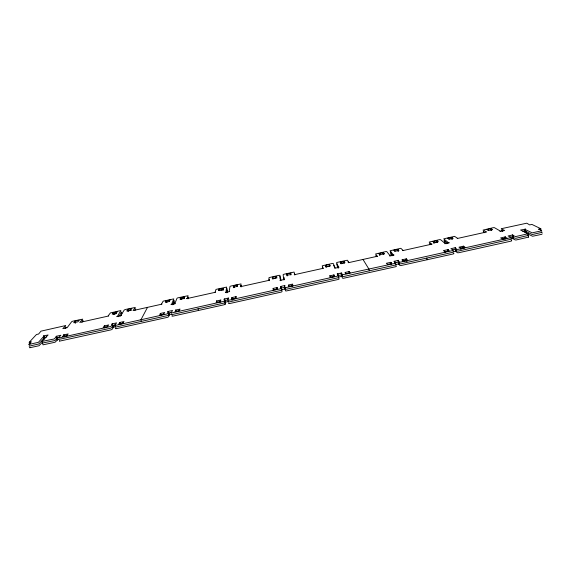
<?xml version="1.0" encoding="UTF-8"?>
<svg xmlns="http://www.w3.org/2000/svg" width="571" height="571" viewBox="0 0 571 571"><rect width="100%" height="100%" fill="white"/><g stroke="black" fill="none" stroke-linecap="round" stroke-linejoin="round"><path stroke-width="0.86" d="M241.369 286.863L241.497 285.521L240.655 285.479M235.744 297.02L235.637 297.912L236.166 298.083L231.626 299.097L232.233 298.669L232.354 297.769L231.833 297.598L236.344 296.599L235.744 297.02L236.144 298.654M233.446 286.171L233.982 286.057L233.867 286.856C231.034 287.884 239.806 285.928 237.072 286.142L237.172 285.343C239.42 284.786 231.027 284.929 233.825 287.72M228.685 303.03L228.678 303.572L229.606 303.558L281.375 292.052L282.067 291.624L281.125 286.656C278.148 286.878 287.406 284.822 284.522 285.9L284.736 287.577L285.693 287.627L337.404 276.157L338.439 275.657L337.775 274.08L337.097 273.944L341.629 272.931L342.093 274.851L341.522 274.979L342.222 276.535L343.385 276.578L395.26 265.065L396.124 264.63L395.382 263.666M228.314 301.167L228.236 301.909L229.199 301.909L280.675 290.489L281.681 289.997L281.225 288.362M172.156 315.57L171.978 316.12L172.87 316.141L224.025 304.793C226.651 304.536 225.053 300.646 224.703 299.183L224.139 299.304L224.953 302.566L225.509 302.444M227.144 292.752L227.558 290.268L226.737 290.196M171.678 314.057L171.564 314.507L172.435 314.5L223.718 303.122L224.796 302.616L225.11 300.81L224.596 300.639L228.25 299.825M226.487 292.759L227.179 288.705L226.359 288.655M224.953 302.566L224.189 299.004L228.693 298.005L228.079 298.433L227.8 300.21L228.892 300.239L280.397 288.805L281.303 288.341L281.125 286.656M224.703 299.183L224.36 301.003L223.411 301.452L172.099 312.844L171.086 312.829L172.542 310.474L168.06 311.466L168.795 315.028L169.359 314.899L168.488 311.659L167.924 311.78M223.168 288.462L218.971 289.133L219.442 289.29L219.271 290.097C216.409 291.131 225.174 289.183 222.476 289.39L223.168 288.462L223.546 290.004M220.32 300.439L220.149 301.352L220.656 301.531L216.116 302.537L216.752 302.102L216.944 301.188L216.445 301.017L220.948 300.011L220.32 300.439L220.734 302.073M225.202 304.264L224.803 302.587M187.98 298.876L188.53 297.298L187.759 297.241M180.343 297.983L184.69 296.763L183.734 297.998L184.162 298.162L179.901 299.111L180.871 297.862L180.343 297.983L180.75 299.525L181.278 299.404L180.871 297.862M180.75 299.525L180.45 297.705M175.597 310.082L176.032 310.274L175.661 311.224L174.976 311.666L179.494 310.667L179.051 310.474L180.086 309.082L175.597 310.082L176.025 311.702M169.359 314.899L168.559 316.826L167.41 317.348L116.356 328.675L115.542 328.668L115.849 328.061M173.584 304.65L174.669 302.002L173.919 301.938M168.795 315.028L168.06 311.466M172.478 304.764L174.262 300.467L173.505 300.403M168.488 311.659L167.681 313.558L166.639 314.05L115.52 325.399L114.593 325.342L116.612 322.886L112.144 323.878L112.858 327.44L113.415 327.311L112.487 324.092L111.93 324.214M160.672 313.679L159.523 315.099L164.048 314.093L163.62 313.893L164.748 312.487L160.258 313.486L161.115 315.306M166.389 301.088L165.34 302.352L169.601 301.402L169.194 301.231L170.222 299.975L165.99 300.917L166.803 302.623M121.958 313.743L121.28 313.636M42.468 343.043L54.588 340.616L55.466 340.159L56.936 337.846L59.156 337.354M41.961 341.429L54.088 338.996L56.7 336.476L57.692 339.681L55.087 342.229L43.025 344.834L41.961 341.429L48.107 334.956L43.731 335.934L43.917 337.854L44.467 337.732L43.974 336.155L43.425 336.276M147.504 307.355L140.951 319.753L141.408 321.387M134.984 310.367L135.755 309.004L135.049 308.954M119.924 322.729L118.54 324.192L123.043 323.193L123.243 322.858L122.686 322.979L124.043 321.523L119.567 322.515L120.388 324.342M128.389 311.159L127.954 309.632L126.698 310.938L130.945 309.996L130.595 309.817L131.83 308.511L127.611 309.453L127.861 311.281M115.385 326.441L115.078 327.04L115.892 327.047L166.975 315.713L168.124 315.192L168.923 313.279L168.495 313.086L171.578 312.401M112.858 327.44L115.028 326.669M113.415 327.311L112.102 329.374L110.917 329.881L59.348 341.187L59.648 340.637M120.438 316.156L124.25 309.989L125.492 309.461L135.306 307.434L133.072 310.567L161.957 304.143L161.557 303.972L163.156 301.153L173.82 298.869L171.635 304.2L170.965 304.621L175.311 303.651L174.89 303.479L177.017 298.255L177.795 297.841L188.087 295.699L187.238 298.262L186.596 298.669L215.581 292.224L215.11 292.066L216.016 289.397L226.651 287.077L225.93 292.138C223.025 293.194 231.954 291.21 229.192 291.41L229.977 286.478L230.684 286.078L241.019 283.901L240.883 286.335L240.32 286.721L269.412 280.254L268.855 280.118L268.991 277.642L278.848 275.35L279.926 275.343L280.425 280.026C277.627 281.06 286.592 279.069 283.701 279.298L283.13 274.658L283.773 274.273L294.051 272.067L294.729 274.365L294.236 274.737L323.429 268.249L322.808 268.127L322.237 265.8L332.101 263.509L333.25 263.488L335.127 267.87C332.436 268.884 341.437 266.878 338.417 267.142L336.469 262.796L337.34 262.346L347.382 260.205L348.767 262.353L348.353 262.71L377.652 256.193L376.946 256.086L375.582 253.981L385.953 251.554L386.788 251.604L390.029 255.672L389.658 256.022L394.069 255.044L393.326 254.937L390.043 250.762L400.821 248.299L403.012 250.298L402.662 250.633L432.076 244.095L431.291 244.01L429.199 242.075L439.385 239.656L440.505 239.656L445.137 243.424L444.845 243.76L449.27 242.775L448.449 242.689L443.717 238.849L454.537 236.351L457.45 238.193L457.178 238.514L486.699 231.954L483.045 230.099L493.223 227.679L494.422 227.665L500.446 231.134L499.896 231.255L500.232 231.455L504.671 230.463L501.224 228.942L501.738 228.621L526.776 223.19L529.674 224.91L531.901 224.417L540.794 228.721L541.037 230.406L540.466 230.127M118.661 316.719L121.544 312.166L120.852 312.116M112.487 324.092L111.202 326.091L110.082 326.598L59.163 337.904L58.299 337.889L60.89 335.256L56.443 336.248L56.144 336.597L57.136 339.802L57.692 339.681M116.17 313.622L113.436 314.485L113.001 312.958L117.419 311.716L116.099 313.036L116.627 312.922L116.434 313.222L112.187 314.164L113.529 312.837L113.964 314.371M105.093 327.74L104.629 326.127L103.151 327.611L107.655 326.612L107.876 326.269L107.312 326.391L108.761 324.92L104.293 325.913L104.536 327.861M81.938 322.301L83.173 320.695L82.531 320.631M64.523 336.74L64.031 335.134L62.325 336.669L66.814 335.677L67.093 335.32L66.536 335.448L68.213 333.921L63.759 334.906L63.959 336.869M75.686 322.879L75.229 321.359L73.68 322.729L77.92 321.787L79.162 320.224L74.958 321.159L75.165 322.993L74.958 321.159M57.136 339.802L110.453 328.254L111.666 327.718L112.951 325.706L112.394 325.827L112.608 325.491L115.121 324.935M65.115 328.546L66.143 327.297L65.501 327.233M42.654 341.936L39.056 345.733L29.621 347.782L29.992 347.211M44.467 337.732L38.835 343.985L29.114 346.169L29.357 345.74M43.917 337.854L46.408 337.018M43.974 336.155L38.4 342.329L28.571 344.534L31.448 341.793L29.228 342.286L30.006 343.821M29.735 343.885L30.199 343.378M29.228 342.286L36.458 334.506L38.607 334.028L40.976 331.159L65.13 325.677L65.672 325.734L62.824 328.646L67.135 327.69L71.675 321.68L72.681 321.209L82.716 319.132L79.747 322.422L108.519 316.02L108.733 315.713L108.197 315.834L110.403 312.908L120.852 310.545L117.54 316.22L116.798 316.655L121.316 315.385L120.781 315.506M285.214 287.47L285.115 289.233L286.278 289.247L337.861 277.799L338.789 277.356L338.325 276.221M269.234 279.255L269.177 280.682M284.051 277.549L284.058 279.497M337.197 264.052L336.797 264.352L338.375 267.899M322.886 267.221L322.379 267.535L322.765 268.627M502.08 230.206L501.474 230.556L502.765 231.305M391.306 253.617L390.6 254.009L392.049 255.808M430.141 243.346L429.471 243.703L430.527 244.666M444.645 240.12L443.995 240.498L447.821 243.581M444.916 241.697L444.267 242.075L446.322 243.746M483.915 231.391L483.316 231.755L484.879 232.732M337.896 265.486L337.126 265.865L338.089 268.099M376.56 255.258L375.832 255.63L376.546 256.672M391.007 252.047L390.307 252.461L392.791 255.501M286.706 274.073L290.974 273.124L290.603 274.237C293.458 274.001 284.651 275.957 287.391 274.951L287.277 274.201L286.706 274.073L287.099 275.879M383.355 252.582L383.833 254.373L383.355 252.582L379.065 253.538L379.537 255.33M398.223 249.534L393.733 250.269L395.018 251.026L394.661 251.361L398.986 250.405L397.687 249.655L398.223 249.534L398.522 251.112M437.122 240.627L432.818 241.583L434.317 242.29L434.01 242.618L438.35 241.647L436.829 240.948L437.372 240.826L437.643 242.411L437.372 240.826M452.118 237.55L447.543 238.307L449.12 238.992L448.842 239.32L453.188 238.35L451.582 237.672L452.118 237.55L452.389 239.135M491.089 228.621L491.66 230.406L491.089 228.621L486.763 229.585L488.569 230.227L488.019 230.341L488.341 230.534L492.694 229.571L490.867 228.935L491.117 230.52M74.708 321.473L75.229 321.359M113.001 312.958L113.529 312.837M127.426 309.746L127.954 309.632M273.052 279.005L272.688 277.449C270.697 277.827 278.098 274.458 276.785 278.17M276.428 276.614L275.893 276.735L275.957 277.499C278.776 277.263 269.976 279.219 272.738 278.213L272.688 277.449M325.598 265.686L326.134 265.565L326.405 266.279C323.743 267.271 332.572 265.308 329.631 265.565L329.346 264.851C331.316 264.352 323.165 264.43 325.927 267.249M343.985 261.597L344.334 262.296C347.311 262.025 338.475 263.995 341.101 263.01L340.773 262.31C337.818 262.574 346.597 260.619 343.985 261.597L344.313 263.16M379.23 253.76L379.765 253.638L380.257 254.302C377.709 255.273 386.567 253.303 383.498 253.588L382.991 252.917L383.526 252.803M490.867 228.935L491.41 228.814M113.408 313.764L113.964 313.643M166.596 301.938L167.153 301.816M180.836 298.776L181.4 298.647M218.857 290.318L219.978 290.068M383.005 253.824L384.14 253.567M398.03 250.483L398.594 250.355M436.608 241.904L437.179 241.776M451.111 238.678L451.682 238.55M131.416 310.231L128.04 310.981L127.611 309.453M180.857 299.24L183.398 298.676M221.056 290.304L222.754 289.925M272.503 278.862L275.907 278.106M326.691 266.814L330.117 266.057M341.308 263.566L344.734 262.81M433.96 242.968L437.4 242.204M525.456 229.214L524.892 229.342L525.377 232.661L525.941 232.533L525.456 229.214L520.552 230.027L528.061 233.739L515.606 236.58L512.465 235.295L512.979 238.664L515.192 239.934L516.241 239.956L528.596 237.101L528.146 236.715M522.772 231.241L525.313 230.677L525.698 230.877L525.134 231.005L532.208 234.545L542.2 232.304L541.529 231.883M398.622 260.569L398.058 260.697L398.686 264.023L399.257 263.895L398.422 260.326L393.869 261.34L394.64 261.454L395.789 262.903L395.146 263.331L341.886 274.894L342.222 276.535M455.722 247.893L455.151 248.021L455.722 251.368L456.293 251.24L455.437 247.671L450.869 248.685L453.388 250.148L452.496 250.612L400.385 262.175L399.265 262.16L398.058 260.697M512.979 238.664L513.55 238.535L512.672 234.959L508.083 235.98L511.216 237.343L510.381 237.772L458.063 249.377L456.9 249.399L455.151 248.021M540.794 228.721L538.496 229.228L539.481 229.299L541.722 230.77L532.179 232.847L524.892 229.342M524.992 232.461L525.556 232.333L525.07 229.021M56.144 336.597L56.7 336.476M333.992 274.922L329.453 275.929L330.124 276.064L330.423 276.871L329.959 277.27L334.527 276.257L333.849 276.114L333.528 275.308L333.992 274.922L334.342 276.571M395.988 265.701L396.438 266.336L395.582 266.743L343.514 278.277L342.579 278.227L341.872 276.628L341.18 273.323L341.743 273.195M390.842 262.296L386.282 263.31L387.595 264.187L387.209 264.566L391.799 263.545L390.457 262.674L391.028 262.546L391.349 264.209L391.028 262.546M406.416 258.841L401.856 259.855L403.262 260.704L402.898 261.083L407.494 260.062L406.702 259.941L406.06 259.213L406.416 258.841L406.937 260.747M447.907 249.627L443.332 250.648L444.987 251.447L444.409 251.575L444.681 251.811L449.291 250.783L447.607 249.984L448.185 249.862L448.471 251.533L447.907 249.627L448.185 249.862M463.545 246.158L464.123 248.064L463.545 246.158L458.963 247.179L460.711 247.957L460.997 249.641M505.813 238.806L505.199 236.915L500.603 237.929L502.601 238.657L502.023 238.785L502.38 238.999L507.005 237.979L504.978 237.25L505.242 238.935M512.465 235.295L513.043 235.173M63.474 335.256L64.031 335.134M104.065 326.248L104.629 326.127M276.821 287.898L277.356 287.491L272.838 288.491L273.423 288.655L273.48 289.511L272.931 289.925L277.485 288.919L276.892 288.755L276.821 287.898L277.199 289.547M292.295 284.465C295.171 283.387 285.893 285.443 288.897 285.222L289.019 286.064L288.491 286.471L293.051 285.464L292.438 285.307L292.295 284.465L292.666 286.107M349.067 271.86L349.509 271.475L344.963 272.481L346.033 273.409L345.583 273.802L350.159 272.788L349.067 271.86L349.409 273.516M463.552 248.185L463.267 246.508L463.845 246.386M504.978 237.25L505.556 237.122M460.711 247.957L460.133 248.085L465.044 247.286L463.267 246.508M281.196 288.077L285.143 287.199M337.725 275.529L342.093 274.851M394.761 262.867L398.736 261.989L398.372 262.36L399.579 263.838L400.806 263.838L452.889 252.282L453.688 251.89L453.138 251.383M452.582 250.034L455.722 249.341L456.008 249.57L455.437 249.698L457.15 251.062L458.456 251.047L511.466 239.121L510.888 238.678M510.06 237.279L512.929 236.644L513.293 236.851L512.722 236.979L514.899 238.221L515.984 238.264L528.346 235.402L527.897 235.024M67.214 335.855L64.245 336.512L63.759 334.906M106.249 327.19L104.764 327.518L104.293 325.913M120.774 323.964L122.265 323.636M161.45 314.942L162.942 314.607M176.774 311.538L178.273 311.209M218.35 302.309L219.856 301.98M233.739 298.897L235.245 298.562M274.722 289.804L276.985 289.297M290.175 286.371L292.431 285.871M331.316 277.242L332.829 276.906M346.818 273.802L349.845 273.131M388.123 264.637L391.156 263.959M403.69 261.183L406.723 260.504M444.388 252.146L445.908 251.811M460.776 248.513L463.823 247.835M503.922 238.935L505.456 238.592L505.199 236.915M168.93 314.707L171.45 314.15M225.003 302.266L228.657 301.452M285.236 288.897L281.289 289.775L281.881 289.94M338.353 277.113L342.315 276.236L341.972 274.587M395.36 264.466L399.257 263.895M453.153 251.64L456.293 251.24M511.459 238.707L513.55 238.535M338.325 277.413L339.138 278.991L338.31 279.44L286.342 290.96L285.486 290.889L284.522 285.9M341.872 276.628L342.329 276.528M279.497 276.849L280.282 276.899L280.696 280.718M280.047 278.37L280.639 278.448L280.868 280.511M294.322 273.616L294.9 274.965M542.229 233.803L541.736 234.324L532.557 236.251L527.84 233.96M526.191 233.089L526.598 233.303M511.281 240.448L511.737 240.784L511.002 241.14L458.741 252.732L457.435 252.746L455.722 251.368M453.631 253.239L453.945 253.631L453.181 253.967L401.127 265.515L399.9 265.515L398.686 264.023M362.992 259.455L368.966 269.155L369.301 270.825M348.017 261.861L348.289 262.375M341.18 273.323L341.872 274.872M333.707 265.337L334.171 266.421M334.285 266.693L334.635 267.514M43.731 335.934L44.716 339.081M56.443 336.248L57.428 339.445M112.144 323.878L113.072 327.097M113.201 312.658L113.636 314.186M119.567 322.515L120.031 324.135M160.258 313.486L160.701 315.106M165.99 300.917L166.404 302.452M184.055 297.156L184.454 298.697M198.051 308.818L198.472 310.46M216.445 301.017L216.852 302.644M222.633 288.576L223.018 290.125M218.971 289.133L219.357 290.682M233.982 286.057L234.36 287.606M231.833 297.598L232.24 299.233M231.669 298.79L232.069 300.439M280.532 286.499L280.939 288.419M287.277 274.201L287.634 275.757M290.482 273.488L290.832 275.051M329.346 264.851L329.674 266.414M326.134 265.565L326.462 267.128M337.775 274.08L338.118 275.729M333.528 275.308L333.878 276.964M340.773 262.31L341.094 263.873M379.765 253.638L380.072 255.208M382.991 252.917L383.291 254.495M390.457 262.674L390.778 264.337M398.422 260.326L399.05 263.645M394.64 261.454L394.954 263.117M402.634 259.969L402.948 261.639M398.03 249.32L398.33 250.89M397.687 249.655L397.98 251.226M406.702 259.941L407.016 261.618M406.06 259.213L406.374 260.876M426.83 258.063L427.129 259.748M436.829 240.948L437.108 242.532M433.596 241.669L433.874 243.246M447.607 249.984L447.9 251.661M455.437 247.671L456.008 251.012M451.854 237.35L452.125 238.928M451.582 237.672L451.854 239.256M512.672 234.959L513.179 238.321M528.075 233.546L528.568 236.944M283.623 277.356L283.951 279.99"/></g></svg>
